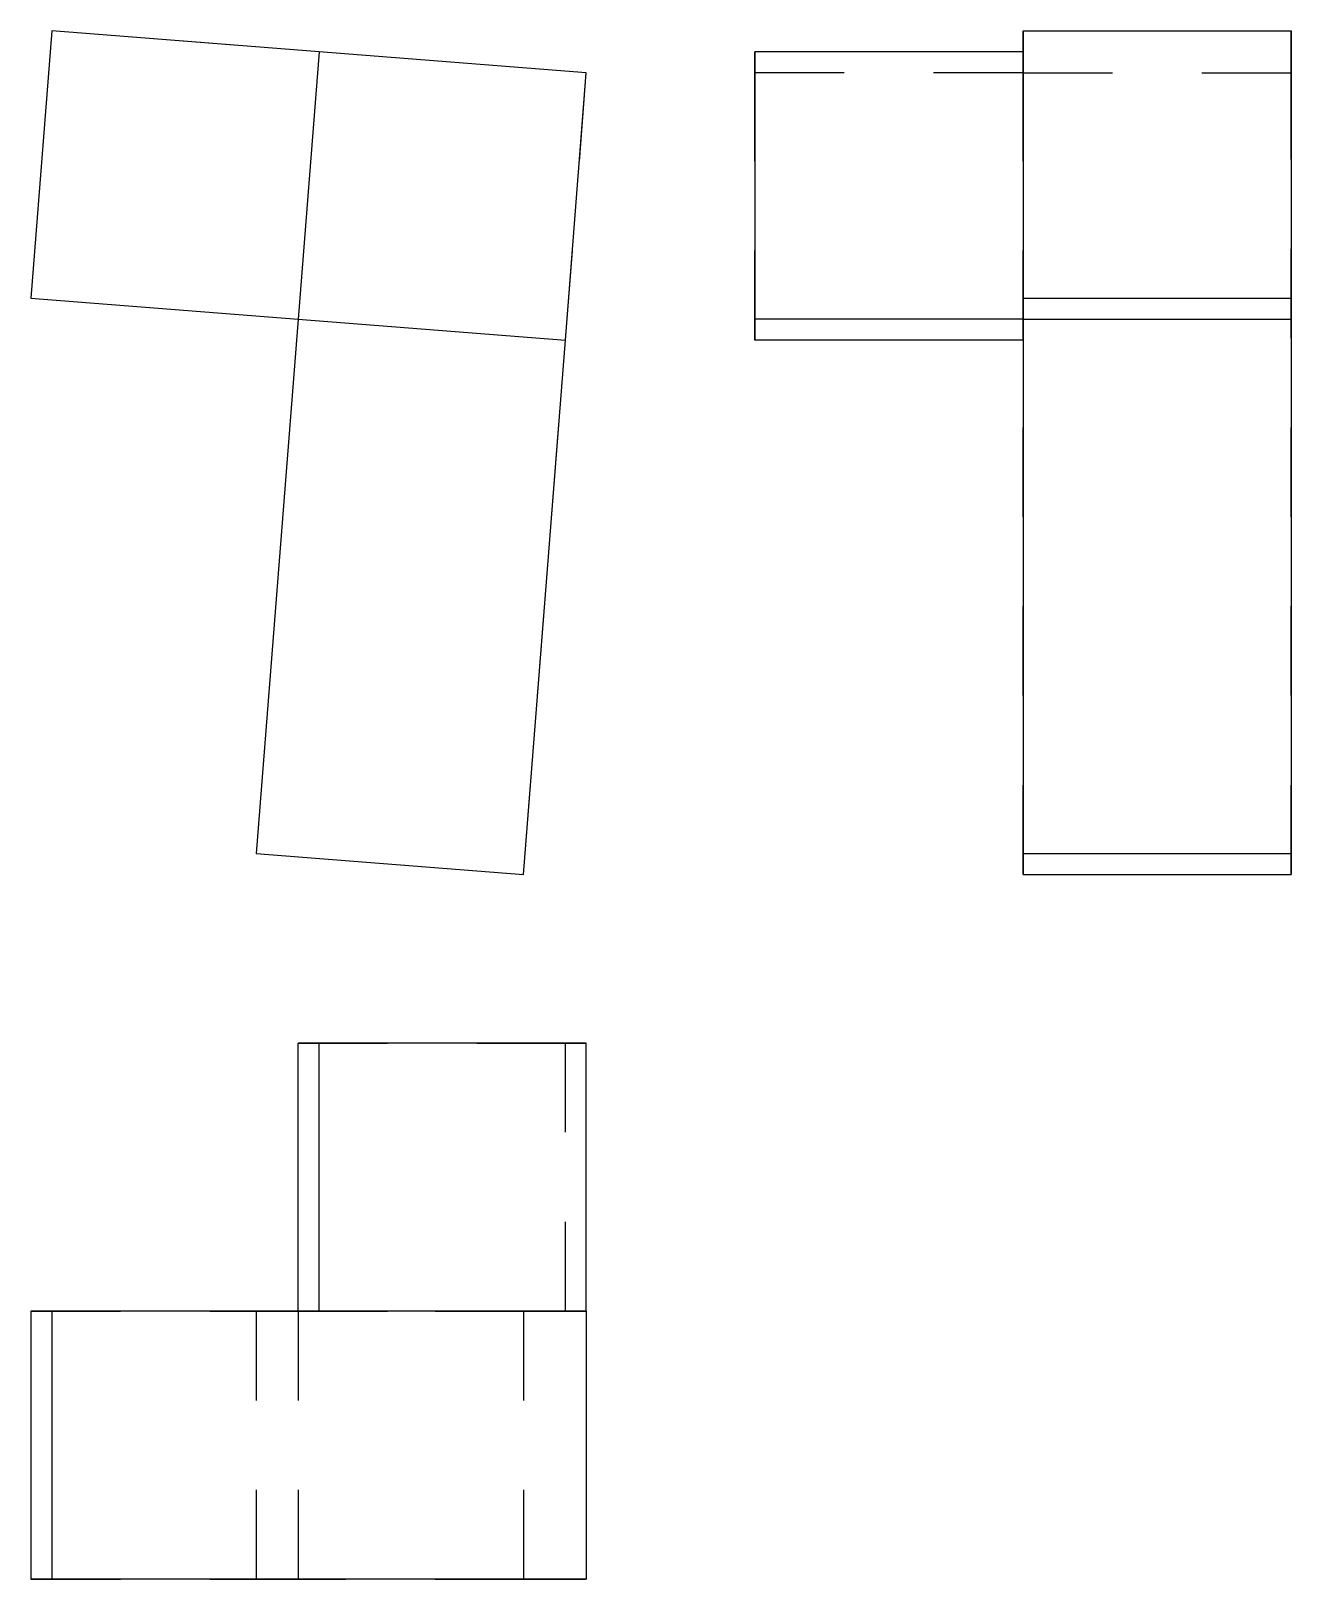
# Model space of a CAD drawing. Extents: x 0 to 1.41, y 0 to 1.73.
import ezdxf

# ---------------------------------------------------------------- set-up
doc = ezdxf.new("R2010")
doc.units = 0
doc.linetypes.add('HIDDEN', pattern=[0.047189, 0.031475, -0.015714])
for name, color, linetype in [('FRONT', 7, 'CONTINUOUS'), ('FRONT_HID', 7, 'HIDDEN'), ('LEFT', 7, 'CONTINUOUS'), ('LEFT_HID', 7, 'HIDDEN'), ('TOP', 7, 'CONTINUOUS'), ('TOP_HID', 7, 'HIDDEN')]:
    doc.layers.add(name, color=color, linetype=linetype)

msp = doc.modelspace()

# ---------------------------------------------------------------- linework, layer by layer
at = {"layer": 'FRONT'}
for p, q in [((0.023428, 1.732326), (0, 1.43335)), ((0.322404, 1.708898), (0.023428, 1.732326)), ((0.322404, 1.708898), (0.298976, 1.409922)), ((0.62138, 1.685469), (0.322404, 1.708898)), ((0.597952, 1.386493), (0.62138, 1.685469)), ((0, 1.43335), (0.298976, 1.409922)), ((0.298976, 1.409922), (0.252119, 0.81197)), ((0.298976, 1.409922), (0.597952, 1.386493)), ((0.551095, 0.788542), (0.597952, 1.386493)), ((0.252119, 0.81197), (0.551095, 0.788542))]:
    msp.add_line(p, q, dxfattribs=at)
at = {"layer": 'FRONT_HID', "linetype": 'HIDDEN'}
for p, q in [((0.62138, 1.685469), (0.023428, 1.732326)), ((0.551095, 0.788542), (0.62138, 1.685469))]:
    msp.add_line(p, q, dxfattribs=at)
at = {"layer": 'LEFT'}
for p, q in [((1.110029, 1.732326), (1.409922, 1.732326)), ((1.110029, 1.732326), (1.110029, 1.43335)), ((1.409922, 1.732326), (1.409922, 1.43335)), ((1.110029, 1.708898), (0.810137, 1.708898)), ((0.810137, 1.708898), (0.810137, 1.409922)), ((1.110029, 1.43335), (1.409922, 1.43335)), ((1.110029, 1.43335), (1.110029, 1.409922)), ((1.409922, 1.43335), (1.409922, 1.409922)), ((1.110029, 1.409922), (0.810137, 1.409922)), ((0.810137, 1.409922), (0.810137, 1.386493)), ((1.110029, 1.409922), (1.409922, 1.409922)), ((1.110029, 1.409922), (1.110029, 0.81197)), ((1.409922, 1.409922), (1.409922, 0.81197)), ((1.110029, 1.386493), (0.810137, 1.386493)), ((1.110029, 0.81197), (1.409922, 0.81197)), ((1.110029, 0.81197), (1.110029, 0.788542)), ((1.409922, 0.81197), (1.409922, 0.788542)), ((1.110029, 0.788542), (1.409922, 0.788542))]:
    msp.add_line(p, q, dxfattribs=at)
at = {"layer": 'LEFT_HID', "linetype": 'HIDDEN'}
for p, q in [((1.110029, 1.708898), (1.110029, 1.732326)), ((1.409922, 1.685469), (1.409922, 1.732326)), ((0.810137, 1.685469), (0.810137, 1.708898)), ((1.110029, 1.708898), (1.110029, 1.409922)), ((1.110029, 1.685469), (1.110029, 1.708898)), ((1.110029, 1.685469), (0.810137, 1.685469)), ((0.810137, 1.386493), (0.810137, 1.685469)), ((1.110029, 1.685469), (1.409922, 1.685469)), ((1.110029, 1.386493), (1.110029, 1.685469)), ((1.409922, 0.788542), (1.409922, 1.685469)), ((1.110029, 1.409922), (1.110029, 1.386493)), ((1.110029, 0.788542), (1.110029, 1.386493))]:
    msp.add_line(p, q, dxfattribs=at)
at = {"layer": 'TOP'}
for p, q in [((0.322404, 0.599785), (0.298976, 0.599785)), ((0.298976, 0.299892), (0.298976, 0.599785)), ((0.322404, 0.299892), (0.322404, 0.599785)), ((0.62138, 0.599785), (0.322404, 0.599785)), ((0.62138, 0.299892), (0.62138, 0.599785)), ((0, 0.299892), (0, 0)), ((0.023428, 0.299892), (0, 0.299892)), ((0.023428, 0.299892), (0.023428, 0)), ((0.322404, 0.299892), (0.023428, 0.299892)), ((0.62138, 0.299892), (0.322404, 0.299892)), ((0.62138, 0.299892), (0.62138, 0)), ((0.023428, 0), (0, 0)), ((0.62138, 0), (0.023428, 0))]:
    msp.add_line(p, q, dxfattribs=at)
at = {"layer": 'TOP_HID', "linetype": 'HIDDEN'}
for p, q in [((0.298976, 0.599785), (0.597952, 0.599785)), ((0.597952, 0.299892), (0.597952, 0.599785)), ((0.597952, 0.599785), (0.62138, 0.599785)), ((0, 0.299892), (0.298976, 0.299892)), ((0.252119, 0.299892), (0.252119, 0)), ((0.298976, 0.299892), (0.252119, 0.299892)), ((0.252119, 0.299892), (0.551095, 0.299892)), ((0.298976, 0.299892), (0.298976, 0)), ((0.322404, 0.299892), (0.298976, 0.299892)), ((0.298976, 0.299892), (0.597952, 0.299892)), ((0.551095, 0.299892), (0.551095, 0)), ((0.551095, 0.299892), (0.597952, 0.299892)), ((0.597952, 0.299892), (0.62138, 0.299892)), ((0, 0), (0.298976, 0)), ((0.298976, 0), (0.252119, 0)), ((0.252119, 0), (0.551095, 0)), ((0.551095, 0), (0.62138, 0))]:
    msp.add_line(p, q, dxfattribs=at)

doc.saveas('drawing.dxf')
